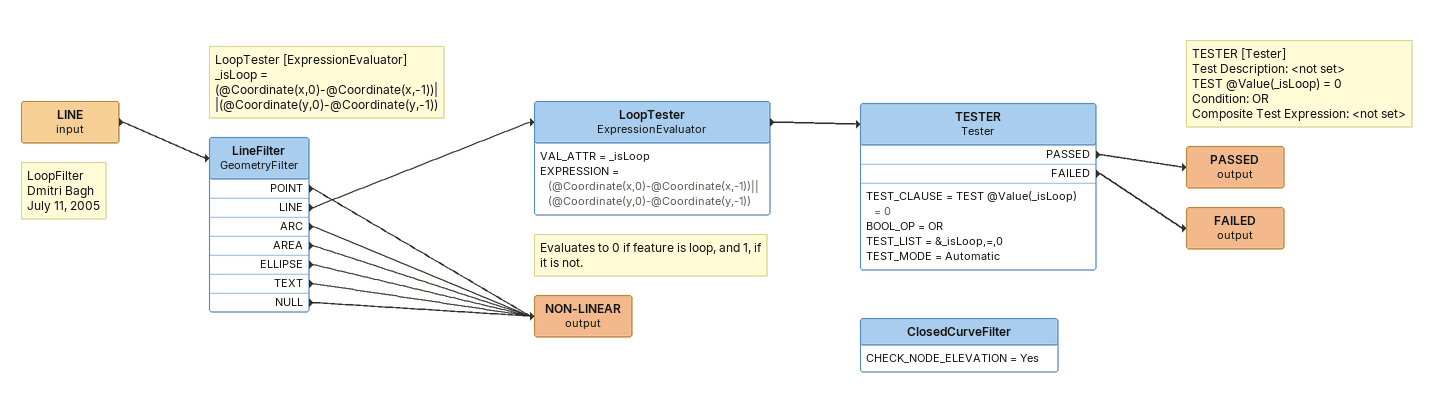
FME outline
Note: LoopFilter / Dmitri Bagh / July 11, 2005
LINE (input)
    -> LineFilter
LineFilter: GeometryFilter
    POINT -> NON-LINEAR (output)
    LINE -> LoopTester
    ARC -> NON-LINEAR (output)
    AREA -> NON-LINEAR (output)
    ELLIPSE -> NON-LINEAR (output)
    TEXT -> NON-LINEAR (output)
    NULL -> NON-LINEAR (output)
Note: LoopTester [ExpressionEvaluator] / _isLoop = (@Coordinate(x,0)-@Coordinate(x,-1))||(@Coordinate(y,0)-@Coordinate(y,-1))
Note: Evaluates to 0 if feature is loop, and 1, if it is not.
LoopTester: ExpressionEvaluator
    VAL_ATTR = _isLoop
    EXPRESSION = (@Coordinate(x,0)-@Coordinate(x,-1))||(@Coordinate(y,0)-@Coordinate(y,-1))
    -> TESTER
Note: TESTER [Tester] / Test Description: <not set> / TEST @Value(_isLoop) = 0 / Condition: OR / Composite Test Expression: <not set>
TESTER: Tester
    TEST_CLAUSE = TEST @Value(_isLoop) = 0
    BOOL_OP = OR
    TEST_LIST = &_isLoop,=,0
    TEST_MODE = Automatic
    PASSED -> PASSED (output)
    FAILED -> FAILED (output)
PASSED (output)
FAILED (output)
NON-LINEAR (output)
ClosedCurveFilter
    CHECK_NODE_ELEVATION = Yes
